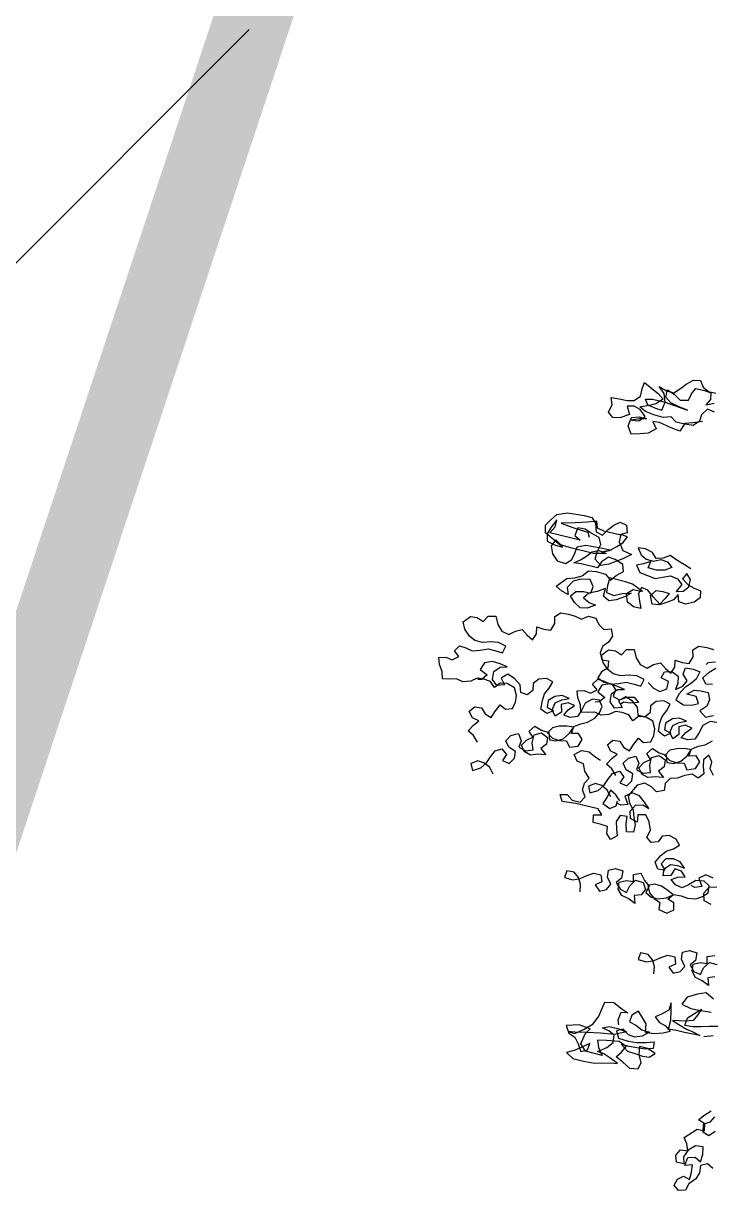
# Model space of a CAD drawing. Header units: inches. Extents: x 350994 to 353538, y 1581369 to 1583842.
# Drawn here: x 351605.132 to 351606.935, y 1583347.338 to 1583350.398 of the extents above; entities that cross this region are included whole.
import ezdxf

# ---------------------------------------------------------------- set-up
doc = ezdxf.new("R2010")
doc.units = ezdxf.units.IN
doc.header["$MEASUREMENT"] = 0
doc.linetypes.add('1', pattern=[0])
doc.layers.add('FOREST', color=96, linetype='Continuous')
doc.layers.add('TREE', color=81, linetype='1')

# ---------------------------------------------------------------- blocks, each defined once
blk = doc.blocks.new('TREE_4')
at = {"color": 94}
for points in [[(-1651.4, 7441.4), (-1694.8, 7424.1), (-1729.5, 7412.6), (-1744, 7372.1), (-1787.4, 7377.9), (-1845.2, 7389.6), (-1877, 7386.7), (-1853.9, 7357.8), (-1885.7, 7328.9), (-1920.4, 7317.3), (-1960.9, 7305.8), (-1984, 7340.5), (-1978.2, 7381), (-1943.5, 7392.5), (-1908.8, 7392.5), (-1940.6, 7383.9), (-1975.3, 7369.4), (-1940.6, 7375.2), (-1917.5, 7401.2), (-1946.4, 7427.2), (-1978.2, 7435.9), (-2010, 7427.3), (-1989.8, 7392.6), (-2030.3, 7366.6), (-2062.1, 7360.8), (-2088.1, 7381.1), (-2079.4, 7418.7), (-2090.9, 7450.5), (-2053.3, 7453.4), (-2015.7, 7453.3), (-1983.9, 7462), (-1960.8, 7488), (-1960.7, 7522.7), (-1957.8, 7554.5), (-1926, 7540), (-1882.7, 7519.7), (-1853.8, 7499.4), (-1882.7, 7470.5), (-1914.5, 7453.2), (-1934.7, 7479.3), (-1902.9, 7487.9), (-1842.2, 7487.9), (-1732.4, 7476.2), (-1772.8, 7482), (-1816.2, 7490.7), (-1845.1, 7511), (-1845.1, 7545.7), (-1810.4, 7534.1), (-1775.7, 7513.8), (-1738.1, 7522.5), (-1732.3, 7554.3), (-1717.8, 7583.2), (-1677.3, 7583.1), (-1645.5, 7580.2), (-1639.8, 7548.4), (-1654.3, 7519.5), (-1619.5, 7536.8)], [(-1608, 7496.3), (-1642.7, 7502.1), (-1663, 7470.3), (-1665.9, 7438.5), (-1689, 7412.5), (-1729.5, 7409.7), (-1770, 7409.7), (-1798.9, 7427.1), (-1833.6, 7415.6), (-1879.9, 7418.5), (-1920.3, 7424.3), (-1952.1, 7438.8), (-1914.5, 7456.1), (-1879.8, 7450.3), (-1848, 7447.4), (-1842.2, 7487.9), (-1856.6, 7525.5), (-1885.5, 7551.5), (-1848, 7539.9), (-1813.3, 7539.9), (-1787.2, 7565.9), (-1766.9, 7591.9), (-1738, 7617.9), (-1706.2, 7623.6), (-1686, 7597.6), (-1657.1, 7583.1), (-1622.4, 7583.1)], [(-1544.7, 6761.9), (-1576.5, 6773.5), (-1617, 6785.1), (-1651.6, 6799.6), (-1680.6, 6779.4), (-1712.4, 6770.8), (-1735.5, 6793.9), (-1770.2, 6802.6), (-1804.9, 6799.8), (-1784.7, 6770.8), (-1755.8, 6756.4), (-1721.1, 6756.3), (-1689.3, 6770.8), (-1657.5, 6767.8), (-1631.5, 6747.6), (-1660.4, 6727.4), (-1698, 6718.7), (-1738.5, 6718.8), (-1732.6, 6750.6), (-1764.5, 6733.2), (-1793.4, 6718.8), (-1770.3, 6689.9), (-1695.1, 6678.2), (-1663.3, 6692.7), (-1628.6, 6707.1), (-1593.9, 6701.3), (-1567.9, 6681), (-1585.3, 6643.4), (-1553.5, 6652.1), (-1533.2, 6678.1), (-1533.2, 6712.8), (-1556.3, 6735.9), (-1570.8, 6707), (-1539, 6686.8), (-1507.2, 6678.1), (-1475.4, 6672.3), (-1469.6, 6640.4), (-1492.8, 6614.4), (-1527.5, 6597.1), (-1562.2, 6600.1), (-1573.7, 6631.9), (-1588.2, 6603), (-1617.1, 6582.8), (-1646.1, 6565.4), (-1680.8, 6559.7), (-1698.1, 6597.3), (-1677.8, 6626.2), (-1646, 6629), (-1614.2, 6626.1), (-1628.7, 6597.2), (-1646.1, 6568.3), (-1683.6, 6594.4), (-1715.4, 6617.5), (-1747.2, 6623.4), (-1753, 6591.6), (-1741.5, 6559.7), (-1727.1, 6527.9), (-1761.8, 6528), (-1793.6, 6542.4), (-1808, 6580), (-1781.9, 6606), (-1738.6, 6606), (-1790.6, 6629.2), (-1825.3, 6632.1), (-1900.5, 6632.2), (-1903.4, 6594.6), (-1900.5, 6562.8), (-1862.9, 6557), (-1828.2, 6574.3), (-1787.7, 6585.8), (-1813.8, 6562.7), (-1848.5, 6539.6), (-1880.3, 6528.1), (-1909.2, 6542.5), (-1909.2, 6580.1), (-1943.9, 6557), (-1978.6, 6539.7), (-1998.9, 6513.7), (-1967.1, 6499.2), (-1935.3, 6493.4), (-1970, 6470.3), (-2001.8, 6464.6), (-2033.6, 6481.9), (-2059.6, 6508), (-2039.3, 6534), (-2004.6, 6542.6), (-1969.9, 6542.6), (-1967, 6574.4), (-1987.2, 6603.3), (-2030.6, 6594.7), (-2062.4, 6577.4), (-2082.7, 6542.7), (-2071.1, 6510.9), (-2102.9, 6519.6), (-2134.7, 6537), (-2094.2, 6583.2), (-2059.5, 6594.7), (-2027.7, 6612), (-2004.5, 6640.9), (-1969.8, 6646.7), (-1923.6, 6643.8), (-1894.7, 6623.5), (-1874.4, 6649.5), (-1845.5, 6675.5), (-1857, 6707.3), (-1897.5, 6721.8), (-1929.3, 6724.7), (-1955.3, 6695.8), (-1966.9, 6664), (-2045, 6664.1), (-2079.7, 6661.2), (-2053.6, 6681.5), (-2030.5, 6704.6), (-2010.2, 6730.6), (-1978.4, 6745), (-1943.7, 6739.2), (-2001.6, 6724.8), (-2111.4, 6724.9), (-2157.7, 6727.8), (-2186.6, 6745.2), (-2201.1, 6713.4), (-2186.6, 6678.7), (-2157.8, 6652.6), (-2117.3, 6649.7), (-2094.1, 6672.8), (-2085.4, 6704.6), (-2082.5, 6736.4), (-2044.9, 6753.7), (-2001.5, 6756.6), (-1966.8, 6759.4), (-1923.5, 6759.4), (-1961.1, 6742.1), (-1932.1, 6756.5), (-1903.2, 6782.5), (-1880.1, 6805.6), (-1865.6, 6837.4), (-1897.4, 6840.3), (-1897.4, 6805.6), (-1871.4, 6770.9), (-1828, 6762.2), (-1862.8, 6733.3), (-1920.6, 6692.9), (-1955.3, 6678.5), (-1987.1, 6701.6), (-1987.1, 6736.3), (-1978.4, 6773.9), (-1992.8, 6802.8), (-2033.3, 6814.4), (-2065.1, 6826), (-2099.8, 6823.2), (-2105.6, 6785.6), (-2076.7, 6771.1), (-2221.3, 6771.2), (-2203.9, 6803), (-2203.8, 6837.7), (-2221.2, 6797.3), (-2232.8, 6762.6), (-2224.2, 6730.8), (-2186.6, 6722.1), (-2149, 6719.1), (-2241.5, 6765.5), (-2250.1, 6800.2), (-2232.8, 6829.1), (-2209.6, 6860.9), (-2163.3, 6881.1), (-2122.9, 6883.9), (-2085.3, 6886.8), (-2047.7, 6886.7), (-2024.6, 6863.6), (-2013, 6826), (-1981.2, 6817.3), (-1961, 6849.1), (-1940.7, 6875.1), (-1914.7, 6895.3), (-1882.9, 6889.5), (-1871.3, 6854.8), (-1903.2, 6837.4), (-1978.3, 6837.5), (-2010.1, 6843.3), (-2021.7, 6875.1), (-2062.2, 6860.7), (-2117.1, 6843.4), (-2180.7, 6826.1), (-2122.9, 6820.3), (-2088.2, 6817.4), (-2050.6, 6814.5), (-2039.1, 6794.2)], [(-2320, 5744.7), (-2346, 5770.7), (-2374.9, 5785.2), (-2357.5, 5817), (-2337.2, 5843), (-2369, 5848.8), (-2392.1, 5874.9), (-2371.9, 5900.9), (-2340.1, 5903.7), (-2316.9, 5880.6), (-2285.1, 5871.9), (-2273.6, 5906.6), (-2259.1, 5938.4), (-2230.2, 5923.9), (-2198.4, 5935.4), (-2192.5, 5967.2), (-2195.4, 5999), (-2212.7, 6030.8), (-2250.3, 6042.4), (-2282.1, 6036.7), (-2302.4, 6010.7), (-2328.4, 6033.8), (-2360.2, 6036.8), (-2392, 6033.9), (-2418, 6013.7), (-2452.7, 6002.2), (-2484.5, 6008), (-2516.3, 5999.3), (-2548.1, 5993.6), (-2556.8, 6025.4), (-2577, 6054.3), (-2588.5, 6086.1), (-2556.7, 6094.8), (-2524.9, 6089), (-2498.9, 6112.1), (-2524.9, 6132.3), (-2507.5, 6161.2), (-2475.7, 6158.3), (-2443.9, 6152.5), (-2409.2, 6164), (-2374.5, 6178.4), (-2336.9, 6178.4), (-2305.1, 6175.5), (-2296.4, 6210.2), (-2334, 6218.9), (-2368.7, 6213.1), (-2406.3, 6201.6), (-2443.9, 6201.6), (-2472.8, 6216.1), (-2501.7, 6242.2), (-2516.1, 6274), (-2490, 6305.8), (-2458.2, 6308.6), (-2426.4, 6297), (-2409.1, 6325.9), (-2374.4, 6334.6), (-2357, 6299.9), (-2331, 6273.8), (-2296.4, 6265.1), (-2270.3, 6288.2), (-2241.4, 6302.7), (-2212.5, 6282.4), (-2183.6, 6267.9), (-2172, 6299.7), (-2177.7, 6331.5), (-2143.1, 6328.6), (-2111.2, 6331.4), (-2099.7, 6366.1), (-2108.3, 6397.9), (-2085.1, 6421.1), (-2047.6, 6423.9), (-2015.8, 6421), (-1984, 6415.2), (-1955, 6435.4), (-1920.3, 6435.4), (-1900.1, 6409.3), (-1871.2, 6391.9), (-1839.4, 6403.5), (-1825, 6371.7), (-1836.6, 6339.9), (-1859.7, 6313.9), (-1862.6, 6282.1), (-1848.2, 6253.1), (-1816.4, 6256), (-1810.7, 6221.3), (-1836.7, 6198.2), (-1845.4, 6166.4), (-1813.6, 6154.8), (-1776, 6154.8), (-1752.9, 6131.6), (-1755.8, 6099.8), (-1724, 6091.1), (-1692.2, 6111.3), (-1660.4, 6120), (-1634.4, 6099.7), (-1672, 6088.2), (-1703.8, 6085.3), (-1712.5, 6073.8)], [(-1657.6, 5744.7), (-1683.6, 5770.7), (-1712.5, 5785.2), (-1695.1, 5817), (-1674.9, 5843), (-1706.7, 5848.8), (-1729.8, 5874.9), (-1709.5, 5900.9), (-1677.7, 5903.7), (-1654.6, 5880.6), (-1622.8, 5871.9), (-1611.2, 5906.6), (-1596.7, 5938.4), (-1567.8, 5923.9), (-1536, 5935.4), (-1530.2, 5967.2), (-1533.1, 5999), (-1550.4, 6030.8), (-1588, 6042.4), (-1619.8, 6036.7), (-1640, 6010.7), (-1666, 6033.8), (-1697.8, 6036.8), (-1729.6, 6033.9), (-1755.7, 6013.7), (-1790.4, 6002.2), (-1822.2, 6008), (-1854, 5999.3), (-1885.8, 5993.6), (-1894.5, 6025.4), (-1914.7, 6054.3), (-1926.2, 6086.1), (-1894.4, 6094.8), (-1862.6, 6089), (-1836.6, 6112.1), (-1862.6, 6132.3), (-1845.2, 6161.2), (-1813.4, 6158.3), (-1781.6, 6152.5), (-1746.9, 6164), (-1712.2, 6178.4), (-1674.6, 6178.4), (-1642.8, 6175.5), (-1634.1, 6210.2), (-1671.6, 6218.9), (-1706.4, 6213.1), (-1743.9, 6201.6), (-1781.5, 6201.6), (-1810.4, 6216.1), (-1839.3, 6242.2), (-1853.8, 6274), (-1827.7, 6305.8), (-1795.9, 6308.6), (-1764.1, 6297), (-1746.7, 6325.9), (-1712, 6334.6), (-1694.7, 6299.9), (-1668.7, 6273.8), (-1634, 6265.1), (-1608, 6288.2), (-1579.1, 6302.7), (-1550.2, 6282.4), (-1521.3, 6267.9), (-1509.7, 6299.7), (-1515.4, 6331.5), (-1480.7, 6328.6), (-1448.9, 6331.4), (-1437.3, 6366.1), (-1446, 6397.9), (-1422.8, 6421.1), (-1385.2, 6423.9), (-1353.4, 6421)], [(-1613.8, 6201.5), (-1582.1, 6181.2), (-1550.3, 6172.5), (-1521.3, 6192.7), (-1521.3, 6227.4), (-1558.9, 6236.1), (-1550.2, 6267.9), (-1518.4, 6276.6), (-1483.7, 6262.1), (-1477.9, 6230.3), (-1480.8, 6198.5), (-1451.9, 6221.6), (-1437.4, 6250.5), (-1463.4, 6276.5), (-1460.5, 6308.3), (-1422.9, 6311.2), (-1391.1, 6305.4), (-1399.8, 6267.8), (-1420.1, 6241.8), (-1443.2, 6215.8), (-1460.6, 6184), (-1469.3, 6152.2), (-1428.9, 6137.7), (-1391.3, 6146.4), (-1362.3, 6160.8), (-1379.7, 6189.7), (-1425.9, 6189.8), (-1397, 6215.7), (-1365.2, 6221.5), (-1330.5, 6221.5), (-1316, 6189.7), (-1321.9, 6157.9), (-1347.9, 6129), (-1316.1, 6105.8), (-1281.4, 6123.1)], [(-1318.9, 6261.9), (-1350.7, 6256.2), (-1370.9, 6282.2), (-1347.7, 6314), (-1321.7, 6340)], [(-1330.3, 6366), (-1365, 6354.5), (-1370.8, 6345.8)], [(-1657.7, 5643.5), (-1680.8, 5669.6), (-1709.7, 5684), (-1741.5, 5687), (-1770.5, 5666.7), (-1756, 5637.8), (-1721.3, 5658), (-1701, 5686.9), (-1689.5, 5718.7), (-1675, 5750.5), (-1646, 5767.8), (-1620, 5747.6), (-1631.6, 5715.8), (-1596.9, 5710), (-1579.6, 5738.8), (-1582.4, 5770.7), (-1617.1, 5782.3), (-1637.3, 5808.3), (-1620, 5837.2), (-1588.1, 5854.5), (-1567.9, 5825.6), (-1570.8, 5793.8), (-1536.2, 5785.1), (-1504.3, 5796.6), (-1515.9, 5828.4), (-1515.8, 5866), (-1484, 5883.3), (-1452.2, 5868.8), (-1449.4, 5837), (-1469.6, 5811), (-1440.7, 5787.9), (-1478.3, 5782.1), (-1510.1, 5770.6), (-1541.9, 5779.3), (-1562.2, 5805.3), (-1544.8, 5834.2), (-1518.7, 5854.4), (-1541.9, 5877.6), (-1521.6, 5906.5), (-1486.9, 5894.9), (-1452.2, 5892), (-1440.7, 5860.2), (-1408.9, 5863), (-1379.9, 5880.3), (-1356.8, 5912.1), (-1345.2, 5943.9), (-1377, 5941.1), (-1411.7, 5932.4), (-1440.6, 5918), (-1458, 5889.1), (-1429.1, 5871.7), (-1394.4, 5868.8), (-1362.6, 5874.5), (-1342.4, 5848.5), (-1304.8, 5862.9), (-1293.2, 5897.6), (-1316.3, 5920.8), (-1348.1, 5912.1), (-1345.2, 5946.8), (-1316.3, 5967), (-1287.3, 5981.5), (-1258.4, 6007.4)], [(-1258.3, 6094.2), (-1290.1, 6091.3), (-1319.1, 6065.3), (-1327.8, 6027.7), (-1339.4, 5996), (-1371.2, 5984.4), (-1403, 5987.3), (-1388.5, 6016.2), (-1365.3, 6042.2), (-1397.1, 6048.1), (-1426.1, 6033.6), (-1417.4, 5998.9), (-1440.6, 5972.9), (-1460.8, 5999), (-1455, 6033.6), (-1428.9, 6053.9), (-1397.1, 6068.3), (-1431.8, 6074.1), (-1463.6, 6062.6), (-1489.7, 6036.6), (-1486.8, 6004.8), (-1455, 5996.1), (-1481, 5975.8), (-1512.8, 5990.3), (-1515.7, 6030.8), (-1512.8, 6062.6), (-1498.3, 6094.4), (-1489.6, 6126.2), (-1521.4, 6134.9), (-1556.1, 6123.4), (-1576.3, 6097.4), (-1570.6, 6065.6), (-1590.9, 6039.6), (-1622.7, 6042.5), (-1634.2, 6077.2), (-1666, 6100.3), (-1700.7, 6111.9), (-1726.7, 6085.9), (-1703.6, 6059.9), (-1738.3, 6048.4), (-1764.3, 6071.5), (-1767.2, 6109.1), (-1744, 6135.1), (-1712.2, 6143.8), (-1746.9, 6149.6), (-1784.5, 6152.5), (-1819.2, 6138.1), (-1830.8, 6103.4), (-1793.2, 6086), (-1813.5, 6060), (-1830.8, 6054.2)], [(-2214.1, 5617.1), (-2237.2, 5643.1), (-2266.1, 5657.6), (-2297.9, 5660.5), (-2326.8, 5640.3), (-2312.4, 5611.4), (-2277.7, 5631.6), (-2257.4, 5660.5), (-2245.8, 5692.3), (-2231.3, 5724.1), (-2202.4, 5741.4), (-2176.4, 5721.1), (-2188, 5689.3), (-2153.3, 5683.5), (-2135.9, 5712.4), (-2138.8, 5744.2), (-2173.5, 5755.8), (-2193.7, 5781.8), (-2176.3, 5810.7), (-2144.5, 5828.1), (-2124.3, 5799.1), (-2127.2, 5767.3), (-2092.5, 5758.6), (-2060.7, 5770.2), (-2072.2, 5802), (-2072.2, 5839.6), (-2040.4, 5856.9), (-2008.6, 5842.4), (-2005.7, 5810.6), (-2026, 5784.6), (-1997.1, 5761.4), (-2034.7, 5755.7), (-2066.5, 5744.1), (-2098.3, 5752.8), (-2118.5, 5778.9), (-2101.1, 5807.8), (-2075.1, 5828), (-2098.2, 5851.1), (-2077.9, 5880), (-2043.3, 5868.4), (-2008.6, 5865.5), (-1997, 5833.7), (-1965.2, 5836.6), (-1936.3, 5853.9), (-1913.1, 5885.7), (-1901.5, 5917.5), (-1933.4, 5914.6), (-1968.1, 5906), (-1997, 5891.5), (-2014.4, 5862.6), (-1985.5, 5845.3), (-1950.8, 5842.3), (-1919, 5848.1), (-1898.7, 5822.1), (-1861.1, 5836.5), (-1849.5, 5871.2), (-1872.7, 5894.3), (-1904.5, 5885.7), (-1901.5, 5920.4), (-1872.6, 5940.6), (-1843.7, 5955), (-1814.7, 5981), (-1800.3, 6009.9), (-1794.5, 6041.7), (-1814.7, 6067.7), (-1846.5, 6064.9), (-1875.4, 6038.9), (-1884.1, 6001.3), (-1895.7, 5969.5), (-1927.5, 5958), (-1959.3, 5960.9), (-1944.8, 5989.8), (-1921.7, 6015.8), (-1953.5, 6021.6), (-1982.4, 6007.2), (-1973.8, 5972.5), (-1996.9, 5946.5), (-2017.1, 5972.5), (-2011.3, 6007.2), (-1985.3, 6027.4), (-1953.5, 6041.8), (-1988.2, 6047.7), (-2020, 6036.1), (-2046, 6010.1), (-2043.2, 5978.3), (-2011.4, 5969.6), (-2037.4, 5949.4), (-2069.2, 5963.9), (-2072.1, 6004.4), (-2069.1, 6036.2), (-2054.6, 6068), (-2045.9, 6099.8), (-2077.7, 6108.5), (-2112.4, 6096.9), (-2132.7, 6070.9), (-2127, 6039.1), (-2147.2, 6013.1), (-2179, 6016), (-2190.6, 6050.7), (-2222.3, 6073.9), (-2257, 6085.5), (-2283.1, 6059.5), (-2260, 6033.4), (-2294.7, 6021.9), (-2320.7, 6045.1), (-2323.5, 6082.7), (-2300.4, 6108.7), (-2268.6, 6117.3), (-2303.2, 6123.1), (-2340.8, 6126), (-2375.5, 6111.6), (-2387.1, 6076.9), (-2349.6, 6059.6), (-2369.8, 6033.5), (-2387.2, 6027.8)], [(-1215.2, 5851.3), (-1238.3, 5877.3), (-1238.2, 5912), (-1258.5, 5938.1), (-1278.7, 5912.1), (-1273, 5880.2), (-1261.4, 5848.4), (-1281.7, 5822.4), (-1313.5, 5834), (-1345.3, 5819.6), (-1377.1, 5799.4), (-1408.9, 5790.7), (-1426.3, 5761.8), (-1423.4, 5730), (-1455.3, 5715.6), (-1484.2, 5733), (-1518.8, 5741.7), (-1550.7, 5724.4), (-1579.6, 5666.6), (-1565.2, 5634.7), (-1542.1, 5608.7), (-1530.6, 5574), (-1516.1, 5542.2), (-1516.2, 5507.5), (-1548, 5501.7), (-1559.5, 5539.3), (-1562.4, 5571.1), (-1594.2, 5568.3), (-1605.8, 5536.5), (-1597.1, 5504.7), (-1585.6, 5472.9), (-1611.6, 5449.7), (-1634.7, 5472.9), (-1640.5, 5504.7), (-1675.2, 5507.6), (-1709.9, 5507.7), (-1715.6, 5542.4), (-1678, 5551), (-1701.2, 5574.2), (-1808.1, 5574.3), (-1871.7, 5568.5), (-1889.1, 5597.5), (-1857.3, 5606.1), (-1828.4, 5585.8), (-1790.8, 5585.8), (-1773.4, 5614.7), (-1793.6, 5643.6), (-1790.7, 5675.4), (-1776.2, 5704.3), (-1802.2, 5730.4), (-1816.6, 5762.2), (-1848.4, 5768), (-1868.6, 5794), (-1839.7, 5820), (-1805, 5822.9), (-1773.2, 5808.4), (-1744.3, 5796.8)], [(-1693, 5180.2), (-1698.6, 5214.5), (-1715.4, 5242.2), (-1740.7, 5261.6), (-1775.9, 5260), (-1779.2, 5227.8), (-1739, 5226.4), (-1706.5, 5240), (-1679.7, 5260.7), (-1650.5, 5279.9), (-1616.8, 5279.1), (-1605.6, 5248.1), (-1632.4, 5227.4), (-1606.1, 5204), (-1576, 5219.1), (-1561.5, 5247.6), (-1584.6, 5275.9), (-1587.8, 5308.7), (-1557.7, 5323.9), (-1521.6, 5321.6), (-1519.9, 5286.3), (-1539.3, 5261), (-1514.6, 5235.1), (-1481.6, 5227.9), (-1474.4, 5260.9), (-1454.3, 5292.7), (-1418.1, 5290.4), (-1399, 5261.2), (-1413.5, 5232.8), (-1444.5, 5221.6), (-1432.4, 5186.6), (-1467.3, 5201.8), (-1500.4, 5209), (-1522.6, 5233.3), (-1525.8, 5266.1), (-1495.7, 5281.3), (-1462.9, 5284.5), (-1470.1, 5316.4), (-1437.6, 5330), (-1414.4, 5301.7), (-1386.6, 5280.7), (-1393.8, 5247.7), (-1365.4, 5233.1), (-1331.7, 5232.4), (-1295.1, 5246.9), (-1268.4, 5267.6), (-1296.8, 5282.1), (-1330.8, 5293.3), (-1362.9, 5296.6), (-1393, 5281.4), (-1377.9, 5251.3), (-1350.1, 5230.3), (-1320.1, 5218.2), (-1316.9, 5185.4), (-1277.4, 5177.5), (-1249.1, 5200.7), (-1256.3, 5232.6), (-1287.8, 5242.3), (-1266.8, 5270), (-1231.6, 5271.7), (-1199.4, 5268.5), (-1161.1, 5275), (-1133.4, 5291.8), (-1111.5, 5315.6), (-1114.7, 5348.4), (-1143.2, 5362.9), (-1181.5, 5356.4), (-1208.9, 5329.2), (-1235.7, 5308.5), (-1268.8, 5315.7), (-1294.1, 5335.2), (-1266.4, 5351.9), (-1233, 5361.5), (-1256.8, 5383.4), (-1288.9, 5386.6), (-1300.1, 5352.6), (-1333.6, 5343), (-1336.8, 5375.8), (-1313.4, 5402.1), (-1280.6, 5405.3), (-1246, 5400.5), (-1272.2, 5423.9), (-1305.3, 5431.1), (-1341.2, 5423), (-1355.7, 5394.6), (-1333.5, 5370.3), (-1366.3, 5367.1), (-1385.4, 5396.3), (-1366.3, 5432), (-1346.8, 5457.4), (-1317.6, 5476.6), (-1293.3, 5498.8), (-1315.6, 5523.1), (-1351.1, 5531.9), (-1382.1, 5520.7), (-1394.2, 5490.7), (-1425.2, 5479.5), (-1450.5, 5499), (-1441.8, 5534.5), (-1456.3, 5571), (-1479.5, 5599.3), (-1515.4, 5591.2), (-1509.7, 5556.9), (-1545.2, 5565.6), (-1554.9, 5599.1), (-1537.2, 5632.4), (-1503.8, 5642), (-1472.2, 5632.4), (-1498.5, 5655.8), (-1528.7, 5678.3), (-1565.8, 5684.6), (-1594.1, 5661.5), (-1571.6, 5626.7), (-1602.6, 5615.6), (-1620.3, 5619.9)], [(-1611.5, 5634.8), (-1637.5, 5657.9), (-1666.4, 5672.4), (-1672.2, 5640.6), (-1686.7, 5603.1), (-1649.1, 5588.6), (-1623.1, 5608.8), (-1623, 5631.9)], [(-1269.1, 4889.2), (-1274.7, 4923.6), (-1291.5, 4951.3), (-1316.8, 4970.7), (-1352.1, 4969), (-1355.3, 4936.9), (-1315.1, 4935.4), (-1282.6, 4949.1), (-1255.8, 4969.8), (-1226.6, 4988.9), (-1192.9, 4988.2), (-1181.7, 4957.2), (-1208.5, 4936.4), (-1182.2, 4913), (-1152.1, 4928.2), (-1137.6, 4956.6), (-1160.7, 4984.9), (-1163.9, 5017.8), (-1133.8, 5032.9), (-1097.7, 5030.6), (-1096, 4995.4), (-1115.4, 4970), (-1090.7, 4944.1), (-1057.7, 4936.9), (-1050.5, 4970), (-1030.4, 5001.8), (-994.2, 4999.5)], [(-989.6, 4941.8), (-1020.6, 4930.6), (-1008.5, 4895.6), (-1043.4, 4910.8), (-1076.5, 4918), (-1098.7, 4942.3), (-1101.9, 4975.2), (-1071.8, 4990.3), (-1039, 4993.5), (-1046.2, 5025.5), (-1013.7, 5039.1)], [(-1085.8, 5265.9), (-1121.3, 5274.7), (-1131, 5308.1), (-1113.3, 5341.5), (-1079.9, 5351.1)], [(-1104.8, 5387.4), (-1141.9, 5393.7), (-1170.2, 5370.5), (-1147.7, 5335.8), (-1178.7, 5324.6), (-1196.4, 5329)], [(-974.3, 4660.3), (-933.8, 4674.7)], [(-971.2, 4839.5), (-1011.7, 4859.8), (-1049.3, 4845.4), (-1092.7, 4819.4), (-1110.1, 4781.8), (-1063.8, 4773.1), (-1026.2, 4773.1), (-968.4, 4778.8)], [(-922.2, 4720.9), (-959.8, 4712.3), (-997.4, 4700.8), (-1035, 4692.1), (-1072.6, 4689.3), (-1069.7, 4726.9), (-1014.7, 4781.7), (-1026.3, 4749.9), (-1040.7, 4721), (-1075.5, 4709.5), (-1133.3, 4698), (-1101.5, 4686.4), (-1061, 4674.8), (-1029.2, 4669), (-994.5, 4660.3), (-1066.8, 4657.5), (-1104.4, 4657.5), (-1142, 4654.6), (-1142, 4698), (-1150.6, 4741.4), (-1159.2, 4776.1), (-1162.2, 4741.4), (-1191.1, 4715.4), (-1217.1, 4695.2), (-1191.1, 4674.9), (-1159.3, 4666.2), (-1133.3, 4646), (-1162.3, 4631.5), (-1205.6, 4617.1), (-1243.2, 4614.2), (-1249, 4654.7), (-1298.1, 4703.9), (-1324.1, 4677.9), (-1327.1, 4646.1), (-1295.3, 4637.4), (-1263.5, 4622.9), (-1225.9, 4620), (-1254.8, 4594), (-1286.6, 4582.5), (-1318.4, 4585.4), (-1347.3, 4605.7), (-1376.3, 4591.2), (-1358.9, 4559.4), (-1312.7, 4556.5), (-1272.2, 4559.3), (-1228.8, 4570.9), (-1194.1, 4582.4), (-1191.3, 4550.6), (-1226, 4539.1), (-1266.4, 4536.2), (-1301.1, 4533.3), (-1338.7, 4533.4), (-1304, 4510.2), (-1263.6, 4507.3), (-1231.8, 4504.4), (-1200, 4507.2), (-1176.8, 4530.3), (-1217.3, 4544.8), (-1254.9, 4544.9), (-1249.1, 4507.3), (-1231.8, 4472.6), (-1237.6, 4440.8), (-1275.2, 4435), (-1312.8, 4455.3), (-1350.3, 4472.7), (-1330.1, 4498.7), (-1315.6, 4530.5), (-1353.2, 4545), (-1411, 4536.3), (-1451.5, 4527.7), (-1440, 4495.9), (-1414, 4464.1), (-1494.9, 4464.1), (-1523.8, 4493.1), (-1515.1, 4542.2), (-1497.7, 4571.1), (-1552.6, 4576.9), (-1610.5, 4559.6), (-1590.3, 4527.8), (-1558.5, 4516.2), (-1535.4, 4490.2), (-1515.2, 4458.4), (-1486.2, 4472.8), (-1483.3, 4504.6), (-1515.1, 4478.6), (-1547, 4455.5), (-1578.8, 4438.2), (-1544.1, 4417.9), (-1492.1, 4417.9), (-1440, 4420.7), (-1370.6, 4438), (-1335.9, 4443.7), (-1376.4, 4461.1), (-1408.2, 4472.7), (-1440, 4475.6), (-1402.4, 4504.5), (-1379.2, 4533.4), (-1382.1, 4568.1), (-1411, 4582.6), (-1442.8, 4588.4), (-1413.8, 4602.8), (-1367.6, 4602.8), (-1330, 4597), (-1382.1, 4571), (-1445.7, 4562.4), (-1509.3, 4550.9), (-1564.2, 4539.4), (-1596, 4533.6), (-1561.4, 4533.6), (-1523.7, 4562.5), (-1489, 4597.1), (-1471.6, 4637.6), (-1460, 4707), (-1419.5, 4715.6), (-1376.2, 4695.3), (-1344.4, 4683.7), (-1376.2, 4678), (-1382, 4640.4), (-1373.3, 4620.1)], [(-789.7, 4072.7), (-818.9, 4088), (-849, 4072.6), (-845.7, 4038), (-854.9, 4007), (-882.5, 3977.4), (-889.5, 3944.4), (-921.9, 3935.1), (-947.1, 3954.6), (-938, 3985.6), (-914.2, 4006.9), (-883.2, 3997.8), (-882.4, 4032.6), (-885.6, 4067.3), (-920, 4055.8), (-915.2, 4094.9), (-882.8, 4104.2), (-853.7, 4088.9), (-850.9, 4125.8), (-858.2, 4160.3), (-892.9, 4157), (-922.6, 4129.4), (-935.7, 4094.1), (-926.4, 4061.7), (-961.2, 4062.6), (-972.5, 4092.8), (-957.1, 4122), (-922.5, 4125.3), (-933.8, 4155.6), (-953.1, 4181.5), (-903.8, 4234.4), (-869, 4233.6), (-874.2, 4266.1), (-907.4, 4277.2), (-887.8, 4302.4), (-860.2, 4332.1)], [(-838.9, 4308.3), (-854.2, 4279.1), (-882.3, 4261.7), (-874.9, 4227.2), (-843.9, 4218.1), (-820.3, 4243.5)]]:
    blk.add_lwpolyline(points, dxfattribs=at)

msp = doc.modelspace()

# ---------------------------------------------------------------- hatches: boundary and pattern name
at = {"layer": 'FOREST', "lineweight": 5}
h = msp.add_hatch(dxfattribs=at)
h.set_pattern_fill('ANSI31', color=96, scale=50, style=0)
h.paths.add_polyline_path([(351604.9274, 1583347.98), (351663.0036, 1583522.9504), (351611.8779, 1583545.3594), (351490.2916, 1583598.0852), (351436.5696, 1583404.4646), (351529.745, 1583373.1705)])
h.paths.add_polyline_path([(351517.5086, 1583480.1397), (351575.3657, 1583480.1397), (351575.3657, 1583465.1397), (351517.5086, 1583465.1397)], flags=24)

# ---------------------------------------------------------------- linework, layer by layer
at = {"layer": 'FOREST', "color": 96, "lineweight": 5, "const_width": 0.2, "elevation": 94.7317}
msp.add_lwpolyline([(351604.9274, 1583347.98), (351663.0036, 1583522.9504), (351611.8779, 1583545.3594), (351490.2916, 1583598.0852), (351436.5696, 1583404.4646), (351529.745, 1583373.1705), (351604.9274, 1583347.98)], dxfattribs=at)

# ---------------------------------------------------------------- block references
at = {"layer": 'TREE', "lineweight": 5, "xscale": 0.0005632341247466223, "yscale": 0.0005632341530485974, "zscale": 0.0005632341444477617, "rotation": 346.4411541233163}
msp.add_blockref('TREE_4', (351606.8354, 1583345.062), dxfattribs=at)

doc.saveas('drawing.dxf')
